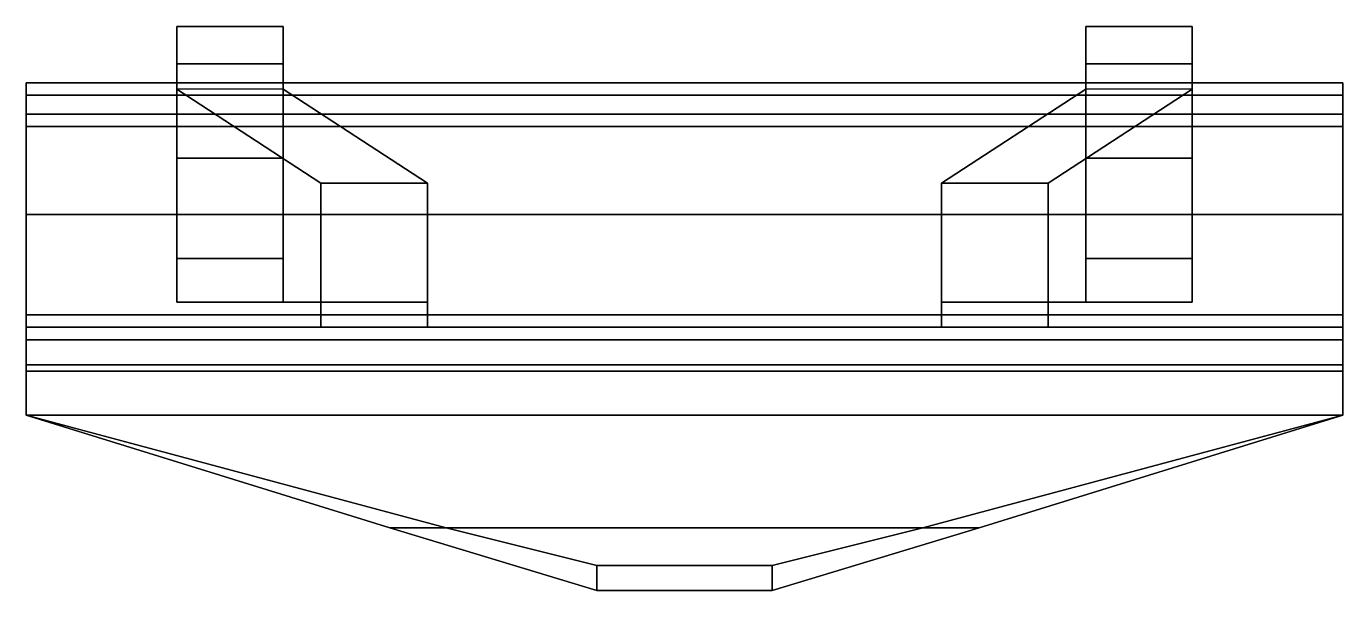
# Model space of a CAD drawing. Extents: x -1.05 to 1.05, y -0.77 to 0.13.
import ezdxf

# ---------------------------------------------------------------- set-up
doc = ezdxf.new("R2010")
doc.units = 0
doc.layers.add('DOZER_BLADE', color=1, linetype='CONTINUOUS')

msp = doc.modelspace()

# ---------------------------------------------------------------- linework, layer by layer
at = {"layer": 'DOZER_BLADE'}
for points in [[(-0.81, 0.07, -0.11), (-0.81, -0.08, -0.11), (-0.81, -0.24, 0.03), (-0.81, 0.13, -0.05)], [(-0.64, 0.13, -0.05), (-0.64, 0.07, -0.11), (-0.81, 0.07, -0.11), (-0.81, 0.13, -0.05)], [(-0.81, 0.13, -0.05), (-0.81, -0.24, 0.03), (-0.81, -0.24, 0.03), (-0.81, 0.13, 0.19)], [(-0.64, 0.13, 0.19), (-0.64, 0.13, -0.05), (-0.81, 0.13, -0.05), (-0.81, 0.13, 0.19)], [(-0.81, -0.24, 0.03), (-0.81, -0.31, 0.03), (-0.81, -0.31, 0.19), (-0.81, 0.13, 0.19)], [(-0.81, 0.13, 0.19), (-0.81, -0.31, 0.19), (-0.64, -0.31, 0.19), (-0.64, 0.13, 0.19)], [(-0.64, -0.24, 0.03), (-0.64, -0.08, -0.11), (-0.64, 0.07, -0.11), (-0.64, 0.13, -0.05)], [(-0.64, -0.24, 0.03), (-0.64, -0.24, 0.03), (-0.64, 0.13, -0.05), (-0.64, 0.13, 0.19)], [(-0.64, -0.31, 0.19), (-0.64, -0.31, 0.03), (-0.64, -0.24, 0.03), (-0.64, 0.13, 0.19)], [(0.64, -0.24, 0.03), (0.64, -0.31, 0.03), (0.64, -0.31, 0.19), (0.64, 0.13, 0.19)], [(0.64, 0.13, -0.05), (0.64, -0.24, 0.03), (0.64, -0.24, 0.03), (0.64, 0.13, 0.19)], [(0.81, 0.13, 0.19), (0.81, 0.13, -0.05), (0.64, 0.13, -0.05), (0.64, 0.13, 0.19)], [(0.64, 0.07, -0.11), (0.64, -0.08, -0.11), (0.64, -0.24, 0.03), (0.64, 0.13, -0.05)], [(0.81, 0.13, -0.05), (0.81, 0.07, -0.11), (0.64, 0.07, -0.11), (0.64, 0.13, -0.05)], [(0.64, 0.13, 0.19), (0.64, -0.31, 0.19), (0.81, -0.31, 0.19), (0.81, 0.13, 0.19)], [(0.81, -0.31, 0.19), (0.81, -0.31, 0.03), (0.81, -0.24, 0.03), (0.81, 0.13, 0.19)], [(0.81, -0.24, 0.03), (0.81, -0.24, 0.03), (0.81, 0.13, -0.05), (0.81, 0.13, 0.19)], [(0.81, -0.24, 0.03), (0.81, -0.08, -0.11), (0.81, 0.07, -0.11), (0.81, 0.13, -0.05)], [(-0.64, 0.07, -0.11), (-0.64, -0.08, -0.11), (-0.81, -0.08, -0.11), (-0.81, 0.07, -0.11)], [(0.81, 0.07, -0.11), (0.81, -0.08, -0.11), (0.64, -0.08, -0.11), (0.64, 0.07, -0.11)], [(1.05, 0.04, 1.7), (1.05, -0.01, 1.59), (-1.05, -0.01, 1.59), (-1.05, 0.04, 1.7)], [(-1.05, 0.04, 1.7), (-1.05, -0.01, 1.59), (-1.05, -0.03, 1.59), (-1.05, 0.02, 1.7)], [(1.05, 0.02, 1.7), (1.05, 0.04, 1.7), (-1.05, 0.04, 1.7), (-1.05, 0.02, 1.7)], [(-0.41, -0.12, 1.13), (-0.64, 0.03, 0.19), (-0.81, 0.03, 0.19), (-0.58, -0.12, 1.13)], [(-0.81, 0.03, 0.19), (-0.81, -0.31, 0.19), (-0.58, -0.31, 1.13), (-0.58, -0.12, 1.13)], [(-0.41, -0.31, 1.13), (-0.64, -0.31, 0.19), (-0.64, 0.03, 0.19), (-0.41, -0.12, 1.13)], [(0.58, -0.12, 1.13), (0.81, 0.03, 0.19), (0.64, 0.03, 0.19), (0.41, -0.12, 1.13)], [(0.64, 0.03, 0.19), (0.64, -0.31, 0.19), (0.41, -0.31, 1.13), (0.41, -0.12, 1.13)], [(0.58, -0.31, 1.13), (0.81, -0.31, 0.19), (0.81, 0.03, 0.19), (0.58, -0.12, 1.13)], [(1.05, -0.03, 1.59), (1.05, -0.01, 1.59), (1.05, 0.04, 1.7), (1.05, 0.02, 1.7)], [(-1.05, 0.02, 1.7), (-1.05, -0.03, 1.59), (1.05, -0.03, 1.59), (1.05, 0.02, 1.7)], [(-1.05, -0.01, 1.42), (-1.05, -0.17, 1.25), (-1.05, -0.33, 1.32), (-1.05, -0.17, 1.42)], [(1.05, -0.01, 1.42), (1.05, -0.17, 1.25), (-1.05, -0.17, 1.25), (-1.05, -0.01, 1.42)], [(-1.05, -0.01, 1.59), (-1.05, -0.01, 1.42), (-1.05, -0.17, 1.42), (-1.05, -0.03, 1.59)], [(1.05, -0.01, 1.59), (1.05, -0.01, 1.42), (-1.05, -0.01, 1.42), (-1.05, -0.01, 1.59)], [(1.05, -0.33, 1.32), (1.05, -0.17, 1.25), (1.05, -0.01, 1.42), (1.05, -0.17, 1.42)], [(1.05, -0.17, 1.42), (1.05, -0.01, 1.42), (1.05, -0.01, 1.59), (1.05, -0.03, 1.59)], [(-1.05, -0.03, 1.59), (-1.05, -0.17, 1.42), (1.05, -0.17, 1.42), (1.05, -0.03, 1.59)], [(-0.81, -0.24, 0.03), (-0.81, -0.08, -0.11), (-0.64, -0.08, -0.11), (-0.64, -0.24, 0.03)], [(0.64, -0.24, 0.03), (0.64, -0.08, -0.11), (0.81, -0.08, -0.11), (0.81, -0.24, 0.03)], [(-0.58, -0.12, 1.13), (-0.58, -0.31, 1.13), (-0.58, -0.35, 1.23), (-0.58, -0.17, 1.25)], [(-0.41, -0.17, 1.25), (-0.41, -0.12, 1.13), (-0.58, -0.12, 1.13), (-0.58, -0.17, 1.25)], [(-0.41, -0.35, 1.23), (-0.41, -0.31, 1.13), (-0.41, -0.12, 1.13), (-0.41, -0.17, 1.25)], [(0.58, -0.17, 1.25), (0.58, -0.12, 1.13), (0.41, -0.12, 1.13), (0.41, -0.17, 1.25)], [(0.41, -0.12, 1.13), (0.41, -0.31, 1.13), (0.41, -0.35, 1.23), (0.41, -0.17, 1.25)], [(0.58, -0.35, 1.23), (0.58, -0.31, 1.13), (0.58, -0.12, 1.13), (0.58, -0.17, 1.25)], [(-1.05, -0.17, 1.25), (-1.05, -0.35, 1.23), (-1.05, -0.37, 1.32), (-1.05, -0.33, 1.32)], [(1.05, -0.17, 1.25), (1.05, -0.35, 1.23), (-1.05, -0.35, 1.23), (-1.05, -0.17, 1.25)], [(-1.05, -0.17, 1.42), (-1.05, -0.33, 1.32), (1.05, -0.33, 1.32), (1.05, -0.17, 1.42)], [(1.05, -0.37, 1.32), (1.05, -0.35, 1.23), (1.05, -0.17, 1.25), (1.05, -0.33, 1.32)], [(-0.64, -0.24, 0.03), (-0.64, -0.31, 0.03), (-0.81, -0.31, 0.03), (-0.81, -0.24, 0.03)], [(0.81, -0.24, 0.03), (0.81, -0.31, 0.03), (0.64, -0.31, 0.03), (0.64, -0.24, 0.03)], [(-0.81, -0.31, 0.19), (-0.81, -0.31, 0.03), (-0.64, -0.31, 0.03), (-0.64, -0.31, 0.19)], [(-0.58, -0.31, 1.13), (-0.81, -0.31, 0.19), (-0.64, -0.31, 0.19), (-0.41, -0.31, 1.13)], [(-0.58, -0.35, 1.23), (-0.58, -0.31, 1.13), (-0.41, -0.31, 1.13), (-0.41, -0.35, 1.23)], [(0.41, -0.31, 1.13), (0.64, -0.31, 0.19), (0.81, -0.31, 0.19), (0.58, -0.31, 1.13)], [(0.41, -0.35, 1.23), (0.41, -0.31, 1.13), (0.58, -0.31, 1.13), (0.58, -0.35, 1.23)], [(0.64, -0.31, 0.19), (0.64, -0.31, 0.03), (0.81, -0.31, 0.03), (0.81, -0.31, 0.19)], [(-1.05, -0.33, 1.32), (-1.05, -0.37, 1.32), (1.05, -0.37, 1.32), (1.05, -0.33, 1.32)], [(-1.05, -0.35, 1.23), (-1.05, -0.42, 1.23), (-1.05, -0.41, 1.38), (-1.05, -0.37, 1.32)], [(1.05, -0.35, 1.23), (1.05, -0.42, 1.23), (-1.05, -0.42, 1.23), (-1.05, -0.35, 1.23)], [(1.05, -0.41, 1.38), (1.05, -0.42, 1.23), (1.05, -0.35, 1.23), (1.05, -0.37, 1.32)], [(-1.05, -0.37, 1.32), (-1.05, -0.41, 1.38), (1.05, -0.41, 1.38), (1.05, -0.37, 1.32)], [(-1.05, -0.41, 1.38), (-1.05, -0.49, 1.51), (1.05, -0.49, 1.51), (1.05, -0.41, 1.38)], [(-1.05, -0.42, 1.23), (-1.05, -0.49, 1.36), (-1.05, -0.49, 1.51), (-1.05, -0.41, 1.38)], [(1.05, -0.42, 1.23), (1.05, -0.49, 1.36), (-1.05, -0.49, 1.36), (-1.05, -0.42, 1.23)], [(1.05, -0.49, 1.51), (1.05, -0.49, 1.36), (1.05, -0.42, 1.23), (1.05, -0.41, 1.38)], [(-0.47, -0.67, 1.68), (-1.05, -0.49, 1.36), (1.05, -0.49, 1.36), (0.47, -0.67, 1.68)], [(-1.05, -0.49, 1.51), (-1.05, -0.49, 1.36), (-0.47, -0.67, 1.68), (-0.38, -0.67, 1.83)], [(0.38, -0.67, 1.83), (1.05, -0.49, 1.51), (-1.05, -0.49, 1.51), (-0.38, -0.67, 1.83)], [(0.47, -0.67, 1.68), (1.05, -0.49, 1.36), (1.05, -0.49, 1.51), (0.38, -0.67, 1.83)], [(-0.38, -0.67, 1.83), (-0.47, -0.67, 1.68), (-0.14, -0.77, 1.96), (-0.14, -0.73, 1.96)], [(-0.14, -0.77, 1.96), (-0.47, -0.67, 1.68), (0.47, -0.67, 1.68), (0.14, -0.77, 1.96)], [(0.14, -0.73, 1.96), (0.38, -0.67, 1.83), (-0.38, -0.67, 1.83), (-0.14, -0.73, 1.96)], [(0.14, -0.77, 1.96), (0.47, -0.67, 1.68), (0.38, -0.67, 1.83), (0.14, -0.73, 1.96)], [(-0.14, -0.73, 1.96), (-0.14, -0.77, 1.96), (0.14, -0.77, 1.96), (0.14, -0.73, 1.96)]]:
    msp.add_3dface(points, dxfattribs=at)

doc.saveas('drawing.dxf')
